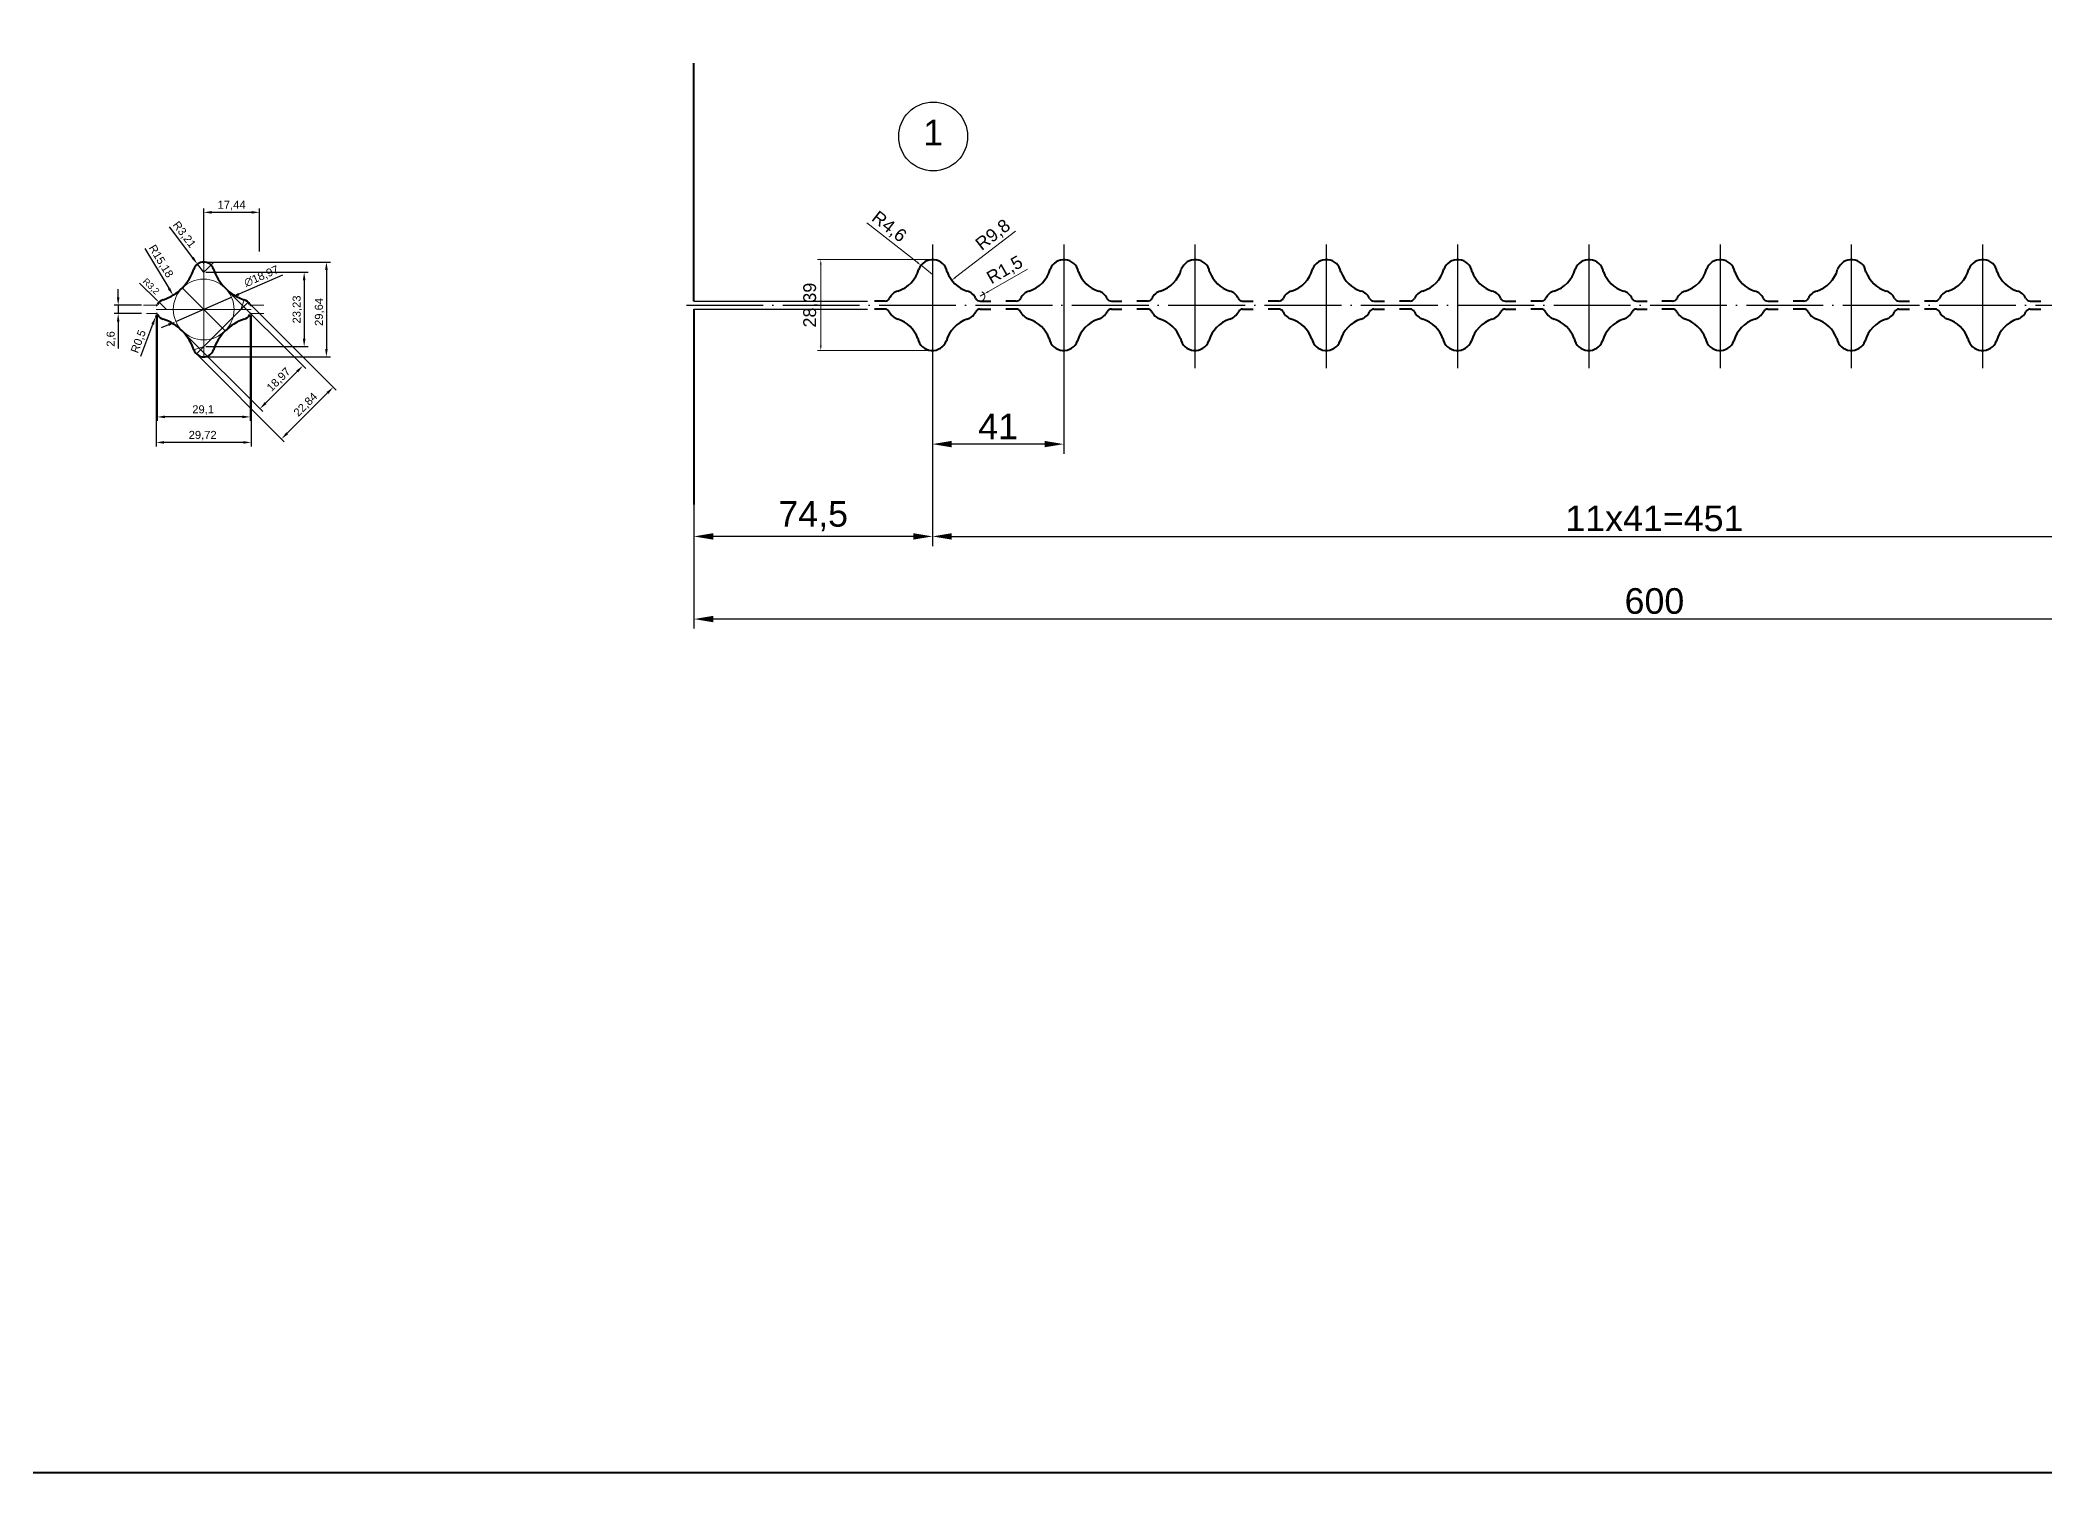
# Model space of a CAD drawing. Header units: millimetres. Extents: x 1526 to 31626, y -4643 to 9189.
# Drawn here: x 10010 to 10636, y -1496 to -1049 of the extents above; entities that cross this region are included whole.
import ezdxf

# ---------------------------------------------------------------- set-up
doc = ezdxf.new("R2010")
doc.units = ezdxf.units.MM
doc.linetypes.add('ACAD_ISO04W100', pattern=[30, 24, -3, 0, -3])
for name, color, linetype, lineweight in [('Main', 1, 'Continuous', 40), ('Quota', 3, 'Continuous', 40), ('осевые', 1, 'ACAD_ISO04W100', 25), ('размерные', 7, 'Continuous', 25), ('тонкая', 7, 'Continuous', 20), ('тонкий', 7, 'Continuous', 20)]:
    doc.layers.add(name, color=color, linetype=linetype, lineweight=lineweight)
doc.layers.add('осевая', color=4, linetype='Continuous')
doc.styles.get("Standard").update_dxf_attribs({"font": 'arial.ttf'})
doc.dimstyles.new('ISO-25', dxfattribs={"dimtxt": 2.5, "dimasz": 2.5, "dimexe": 1.25, "dimexo": 0.625, "dimtad": 1, "dimtxsty": 'Standard', "dimcen": 2.5, "dimadec": 0, "dimazin": 0, "dimtfac": 1, "dimtmove": 0, "dimatfit": 3, "dimfxl": 1, "dimarcsym": 0})
doc.dimstyles.new('ISO-25$0', dxfattribs={"dimscale": 2, "dimtxt": 4, "dimasz": 3, "dimexe": 0.5, "dimexo": 0, "dimgap": 1, "dimtad": 1, "dimtxsty": 'Standard', "dimcen": 3, "dimclrd": 150, "dimclre": 150, "dimadec": 0, "dimazin": 0, "dimtfac": 1, "dimtmove": 0, "dimatfit": 3, "dimfxl": 1, "dimlwd": -1, "dimarcsym": 0})
doc.dimstyles.new('ISO-25$4', dxfattribs={"dimscale": 3, "dimtxt": 4, "dimasz": 1, "dimexe": 0, "dimexo": 1, "dimtad": 1, "dimtih": 1, "dimtoh": 1, "dimtxsty": 'Standard', "dimcen": 2, "dimclrd": 5, "dimclre": 5, "dimclrt": 3, "dimadec": 0, "dimazin": 0, "dimtfac": 1, "dimtmove": 0, "dimatfit": 3, "dimfxl": 1, "dimarcsym": 0})
doc.dimstyles.new('s1v2', dxfattribs={"dimtxt": 2, "dimasz": 1, "dimexe": 1, "dimexo": 0, "dimgap": 0.5, "dimtad": 1, "dimtxsty": 'Standard', "dimcen": 1, "dimadec": 0, "dimazin": 0, "dimtfac": 1, "dimtix": 1, "dimtmove": 0, "dimatfit": 3, "dimfxl": 1, "dimarcsym": 0})
doc.dimstyles.new('s1v4', dxfattribs={"dimtxt": 4, "dimasz": 1.5, "dimexe": 1, "dimexo": 0, "dimgap": 0.7, "dimtad": 1, "dimtxsty": 'Standard', "dimcen": 1, "dimadec": 0, "dimazin": 0, "dimtfac": 1, "dimtix": 1, "dimtmove": 0, "dimatfit": 3, "dimfxl": 1, "dimlwd": -1, "dimlwe": 20, "dimarcsym": 0})
doc.dimstyles.new('s2v4', dxfattribs={"dimtxt": 8, "dimasz": 6, "dimexe": 3, "dimexo": 0, "dimgap": 1.5, "dimtad": 1, "dimtxsty": 'Standard', "dimcen": 2.5, "dimadec": 0, "dimazin": 0, "dimtfac": 1, "dimtmove": 0, "dimatfit": 3, "dimfxl": 1, "dimarcsym": 0})
doc.dimstyles.new('s2v4$0', dxfattribs={"dimtxt": 8, "dimasz": 6, "dimexe": 3, "dimexo": 0, "dimgap": 1.5, "dimtad": 1, "dimtxsty": 'Standard', "dimcen": 2.5, "dimadec": 0, "dimazin": 0, "dimtfac": 1, "dimtmove": 0, "dimatfit": 3, "dimfxl": 1, "dimarcsym": 0})

# ---------------------------------------------------------------- blocks, each defined once
blk = doc.blocks.new('*D1526')
at = {"layer": 'Defpoints', "color": 0, "transparency": 16777216}
for p in [(10288.87, -1151.37), (10214.38, -1193.94), (10214.38, -1203.88)]:
    blk.add_point(p, dxfattribs=at)
at = {"layer": 'тонкий', "color": 0, "lineweight": -2, "transparency": 16777216}
for p, q in [((10288.87, -1151.37), (10288.87, -1206.88)), ((10214.38, -1193.94), (10214.38, -1206.88)), ((10282.87, -1203.88), (10220.38, -1203.88))]:
    blk.add_line(p, q, dxfattribs=at)
at = {"layer": 'тонкий', "color": 0, "transparency": 16777216}
for points in [[(10220.38, -1202.88), (10220.38, -1204.88), (10214.38, -1203.88)], [(10282.87, -1202.88), (10282.87, -1204.88), (10288.87, -1203.88)]]:
    blk.add_solid(points, dxfattribs=at)
at = {"layer": 'тонкий', "color": 0, "transparency": 16777216, "insert": (10251.62, -1197.58), "char_height": 8, "attachment_point": 5}
blk.add_mtext('74,5', dxfattribs=at)
blk = doc.blocks.new('*D1527')
at = {"layer": 'Defpoints', "color": 0, "transparency": 16777216}
for p in [(10739.87, -1151.4), (10288.87, -1203.21), (10739.87, -1203.88)]:
    blk.add_point(p, dxfattribs=at)
at = {"layer": 'тонкий', "color": 0, "lineweight": -2, "transparency": 16777216}
for p, q in [((10739.87, -1151.4), (10739.87, -1206.88)), ((10288.87, -1203.21), (10288.87, -1206.88)), ((10294.87, -1203.88), (10733.87, -1203.88))]:
    blk.add_line(p, q, dxfattribs=at)
at = {"layer": 'тонкий', "color": 0, "transparency": 16777216}
for points in [[(10294.87, -1202.88), (10294.87, -1204.88), (10288.87, -1203.88)], [(10733.87, -1202.88), (10733.87, -1204.88), (10739.87, -1203.88)]]:
    blk.add_solid(points, dxfattribs=at)
at = {"layer": 'тонкий', "color": 0, "transparency": 16777216, "insert": (10514.37, -1198.29), "char_height": 8, "attachment_point": 5}
blk.add_mtext('11x41=451', dxfattribs=at)
blk = doc.blocks.new('*D1528')
at = {"layer": 'Defpoints', "color": 0, "transparency": 16777216}
for p in [(10814.38, -1195.59), (10214.38, -1206.88), (10214.38, -1229.69)]:
    blk.add_point(p, dxfattribs=at)
at = {"layer": 'тонкий', "color": 0, "lineweight": -2, "transparency": 16777216}
for p, q in [((10814.38, -1195.59), (10814.38, -1232.69)), ((10214.38, -1206.88), (10214.38, -1232.69)), ((10808.38, -1229.69), (10220.38, -1229.69))]:
    blk.add_line(p, q, dxfattribs=at)
at = {"layer": 'тонкий', "color": 0, "transparency": 16777216}
for points in [[(10220.38, -1228.69), (10220.38, -1230.69), (10214.38, -1229.69)], [(10808.38, -1228.69), (10808.38, -1230.69), (10814.38, -1229.69)]]:
    blk.add_solid(points, dxfattribs=at)
at = {"layer": 'тонкий', "color": 0, "transparency": 16777216, "insert": (10514.38, -1224.1), "char_height": 8, "attachment_point": 5}
blk.add_mtext('600', dxfattribs=at)
blk = doc.blocks.new('*D1530')
at = {"layer": 'Defpoints', "color": 0, "transparency": 16777216}
for p in [(10302.66, -1117.87), (10294.91, -1123.87)]:
    blk.add_point(p, dxfattribs=at)
at = {"layer": 'тонкая', "color": 0, "transparency": 16777216}
blk.add_line((10314.77, -1108.5), (10296.1, -1122.95), dxfattribs=at)
blk.add_solid([(10295.94, -1122.76), (10296.25, -1123.15), (10294.91, -1123.87)], dxfattribs=at)
at = {"layer": 'тонкая', "color": 0, "transparency": 16777216, "insert": (10307.92, -1109.88), "char_height": 4, "attachment_point": 5, "rotation": 37.74025}
blk.add_mtext('R9,8', dxfattribs=at)
blk = doc.blocks.new('*D1531')
at = {"layer": 'Defpoints', "color": 0, "transparency": 16777216}
for p in [(10303.76, -1128.88), (10305.06, -1128.14)]:
    blk.add_point(p, dxfattribs=at)
at = {"layer": 'тонкая', "color": 0, "transparency": 16777216}
for p, q in [((10318.56, -1120.44), (10306.37, -1127.39)), ((10303.76, -1128.88), (10305.06, -1128.14))]:
    blk.add_line(p, q, dxfattribs=at)
at = {"layer": 'тонкая', "color": 0, "lineweight": 20, "transparency": 16777216}
blk.add_arc((10303.76, -1128.88), 1.5, 270, 67.88805, dxfattribs=at)
at = {"layer": 'тонкая', "color": 0, "transparency": 16777216}
blk.add_solid([(10306.24, -1127.18), (10306.49, -1127.61), (10305.06, -1128.14)], dxfattribs=at)
at = {"layer": 'тонкая', "color": 0, "transparency": 16777216, "insert": (10311.58, -1120.85), "char_height": 4, "attachment_point": 5, "rotation": 29.69086}
blk.add_mtext('R1,5', dxfattribs=at)
blk = doc.blocks.new('*D1529')
at = {"layer": 'Defpoints', "color": 0, "transparency": 16777216}
for p in [(10288.91, -1117.43), (10253.99, -1145.82), (10288.88, -1145.82)]:
    blk.add_point(p, dxfattribs=at)
at = {"layer": 'тонкая', "color": 0, "lineweight": 20, "transparency": 16777216}
for p, q in [((10288.91, -1117.43), (10252.99, -1117.43)), ((10288.88, -1145.82), (10252.99, -1145.82))]:
    blk.add_line(p, q, dxfattribs=at)
at = {"layer": 'тонкая', "color": 0, "transparency": 16777216}
blk.add_line((10253.99, -1118.93), (10253.99, -1144.32), dxfattribs=at)
for points in [[(10253.74, -1118.93), (10254.24, -1118.93), (10253.99, -1117.43)], [(10253.74, -1144.32), (10254.24, -1144.32), (10253.99, -1145.82)]]:
    blk.add_solid(points, dxfattribs=at)
at = {"layer": 'тонкая', "color": 0, "transparency": 16777216, "insert": (10250.88, -1131.63), "char_height": 4, "attachment_point": 5, "rotation": 90}
blk.add_mtext('28,39', dxfattribs=at)
blk = doc.blocks.new('*D1532')
at = {"layer": 'Defpoints', "color": 0, "transparency": 16777216}
for p in [(10285.31, -1119.19), (10288.92, -1122.03)]:
    blk.add_point(p, dxfattribs=at)
at = {"layer": 'тонкая', "color": 0, "transparency": 16777216}
for p, q in [((10268.36, -1105.9), (10284.13, -1118.27)), ((10288.92, -1122.03), (10285.31, -1119.19))]:
    blk.add_line(p, q, dxfattribs=at)
blk.add_solid([(10284.28, -1118.07), (10283.97, -1118.47), (10285.31, -1119.19)], dxfattribs=at)
at = {"layer": 'тонкая', "color": 0, "transparency": 16777216, "insert": (10275.2, -1107.32), "char_height": 4, "attachment_point": 5, "rotation": 321.88636}
blk.add_mtext('R4,6', dxfattribs=at)
blk = doc.blocks.new('*D1533')
at = {"layer": 'Defpoints', "color": 0, "transparency": 16777216}
for p in [(10329.87, -1151.37), (10288.87, -1166.13), (10288.87, -1175.05)]:
    blk.add_point(p, dxfattribs=at)
at = {"layer": 'тонкий', "color": 0, "lineweight": -2, "transparency": 16777216}
for p, q in [((10329.87, -1151.37), (10329.87, -1178.05)), ((10288.87, -1166.13), (10288.87, -1178.05)), ((10323.87, -1175.05), (10294.87, -1175.05))]:
    blk.add_line(p, q, dxfattribs=at)
at = {"layer": 'тонкий', "color": 0, "transparency": 16777216}
for points in [[(10294.87, -1174.05), (10294.87, -1176.05), (10288.87, -1175.05)], [(10323.87, -1174.05), (10323.87, -1176.05), (10329.87, -1175.05)]]:
    blk.add_solid(points, dxfattribs=at)
at = {"layer": 'тонкий', "color": 0, "transparency": 16777216, "insert": (10309.37, -1169.53), "char_height": 8, "attachment_point": 5}
blk.add_mtext('41', dxfattribs=at)
blk = doc.blocks.new('*D1824')
at = {"color": 0, "lineweight": -2, "transparency": 16777216}
blk.add_line((10042.8, -1113.93), (10050.37, -1126.39), dxfattribs=at)
at = {"color": 0, "transparency": 16777216}
blk.add_solid([(10050.73, -1126.18), (10050.02, -1126.61), (10051.67, -1128.53)], dxfattribs=at)
at = {"layer": 'Defpoints', "color": 0, "transparency": 16777216}
for p in [(10043.79, -1115.56), (10051.67, -1128.53)]:
    blk.add_point(p, dxfattribs=at)
at = {"color": 0, "lineweight": 15, "transparency": 16777216, "insert": (10047.76, -1117.99), "char_height": 2.5, "attachment_point": 5, "rotation": 301.27875}
blk.add_mtext('R15,18', dxfattribs=at)
blk = doc.blocks.new('*D1825')
at = {"color": 0, "lineweight": -2, "transparency": 16777216}
for p, q in [((10050.44, -1107.14), (10057.78, -1116.83)), ((10061.23, -1121.38), (10059.29, -1118.82))]:
    blk.add_line(p, q, dxfattribs=at)
at = {"color": 0, "transparency": 16777216}
blk.add_solid([(10058.12, -1116.58), (10057.45, -1117.08), (10059.29, -1118.82)], dxfattribs=at)
at = {"layer": 'Defpoints', "color": 0, "transparency": 16777216}
for p in [(10059.29, -1118.82), (10061.23, -1121.38)]:
    blk.add_point(p, dxfattribs=at)
at = {"color": 0, "lineweight": 15, "transparency": 16777216, "insert": (10055.05, -1109.7), "char_height": 2.5, "attachment_point": 5, "rotation": 307.15777}
blk.add_mtext('R3,21', dxfattribs=at)
blk = doc.blocks.new('*D1826')
at = {"color": 0, "lineweight": -2, "transparency": 16777216}
for p, q in [((10061.86, -1118.17), (10100.82, -1118.17)), ((10099.57, -1120.67), (10099.57, -1145.31)), ((10061.86, -1147.81), (10100.82, -1147.81))]:
    blk.add_line(p, q, dxfattribs=at)
at = {"color": 0, "transparency": 16777216}
for points in [[(10099.15, -1120.67), (10099.99, -1120.67), (10099.57, -1118.17)], [(10099.15, -1145.31), (10099.99, -1145.31), (10099.57, -1147.81)]]:
    blk.add_solid(points, dxfattribs=at)
at = {"layer": 'Defpoints', "color": 0, "transparency": 16777216}
for p in [(10061.23, -1118.17), (10061.23, -1147.81), (10099.57, -1147.81)]:
    blk.add_point(p, dxfattribs=at)
at = {"color": 0, "lineweight": 15, "transparency": 16777216, "insert": (10097.44, -1133.77), "char_height": 2.5, "attachment_point": 5, "rotation": 90}
blk.add_mtext('29,64', dxfattribs=at)
blk = doc.blocks.new('*D1827')
at = {"color": 0, "lineweight": -2, "transparency": 16777216}
for p, q in [((10068.38, -1126.73), (10093.11, -1151.46)), ((10054.97, -1140.14), (10079.7, -1164.87)), ((10080.58, -1162.22), (10090.46, -1152.34))]:
    blk.add_line(p, q, dxfattribs=at)
at = {"color": 0, "transparency": 16777216}
for points in [[(10090.16, -1152.05), (10090.75, -1152.64), (10092.23, -1150.57)], [(10080.29, -1161.92), (10080.88, -1162.51), (10078.81, -1163.99)]]:
    blk.add_solid(points, dxfattribs=at)
at = {"layer": 'Defpoints', "color": 0, "transparency": 16777216}
for p in [(10067.94, -1126.28), (10054.53, -1139.7), (10092.23, -1150.57)]:
    blk.add_point(p, dxfattribs=at)
at = {"color": 0, "lineweight": 15, "transparency": 16777216, "insert": (10084.77, -1155.02), "char_height": 2.5, "attachment_point": 5, "rotation": 45}
blk.add_mtext('18,97', dxfattribs=at)
blk = doc.blocks.new('*D1828')
at = {"color": 0, "lineweight": -2, "transparency": 16777216}
for p, q in [((10034.53, -1129.19), (10034.53, -1126.69)), ((10041.81, -1131.69), (10033.28, -1131.69)), ((10034.53, -1131.69), (10034.53, -1134.29)), ((10041.81, -1134.29), (10033.28, -1134.29)), ((10034.53, -1136.79), (10034.53, -1145.14))]:
    blk.add_line(p, q, dxfattribs=at)
at = {"color": 0, "transparency": 16777216}
for points in [[(10034.11, -1129.19), (10034.94, -1129.19), (10034.53, -1131.69)], [(10034.11, -1136.79), (10034.94, -1136.79), (10034.53, -1134.29)]]:
    blk.add_solid(points, dxfattribs=at)
at = {"layer": 'Defpoints', "color": 0, "transparency": 16777216}
for p in [(10042.43, -1131.69), (10034.53, -1134.29), (10042.43, -1134.29)]:
    blk.add_point(p, dxfattribs=at)
at = {"color": 0, "lineweight": 15, "transparency": 16777216, "insert": (10032.4, -1142.21), "char_height": 2.5, "attachment_point": 5, "rotation": 90}
blk.add_mtext('2,6', dxfattribs=at)
blk = doc.blocks.new('*D1829')
at = {"color": 0, "lineweight": -2, "transparency": 16777216}
for p, q in [((10075.56, -1131.16), (10102.57, -1158.18)), ((10059.4, -1147.31), (10086.41, -1174.33)), ((10087.3, -1171.68), (10099.92, -1159.06))]:
    blk.add_line(p, q, dxfattribs=at)
at = {"color": 0, "transparency": 16777216}
for points in [[(10099.62, -1158.77), (10100.21, -1159.36), (10101.68, -1157.29)], [(10087, -1171.38), (10087.59, -1171.97), (10085.53, -1173.44)]]:
    blk.add_solid(points, dxfattribs=at)
at = {"layer": 'Defpoints', "color": 0, "transparency": 16777216}
for p in [(10075.11, -1130.72), (10058.96, -1146.87), (10101.68, -1157.29)]:
    blk.add_point(p, dxfattribs=at)
at = {"color": 0, "lineweight": 15, "transparency": 16777216, "insert": (10093.16, -1162.81), "char_height": 2.5, "attachment_point": 5, "rotation": 44.9973}
blk.add_mtext('22,84', dxfattribs=at)
blk = doc.blocks.new('*D1830')
at = {"layer": 'Defpoints', "color": 0, "transparency": 16777216}
for p in [(10047.31, -1130.76), (10049.61, -1132.99)]:
    blk.add_point(p, dxfattribs=at)
at = {"layer": 'тонкая', "color": 0, "lineweight": -2, "transparency": 16777216}
for p, q in [((10041.18, -1124.83), (10046.6, -1130.07)), ((10049.61, -1132.99), (10047.31, -1130.76))]:
    blk.add_line(p, q, dxfattribs=at)
at = {"layer": 'тонкая', "color": 0, "transparency": 16777216}
blk.add_solid([(10046.71, -1129.95), (10046.48, -1130.19), (10047.31, -1130.76)], dxfattribs=at)
at = {"layer": 'тонкая', "color": 0, "transparency": 16777216, "insert": (10044.71, -1125.88), "char_height": 2, "attachment_point": 5, "rotation": 315.90325}
blk.add_mtext('R3,2', dxfattribs=at)
blk = doc.blocks.new('*D1831')
at = {"color": 0, "lineweight": -2, "transparency": 16777216}
for p, q in [((10046.38, -1134.92), (10046.38, -1175.77)), ((10076.09, -1134.91), (10076.09, -1175.77)), ((10073.59, -1174.52), (10048.88, -1174.52))]:
    blk.add_line(p, q, dxfattribs=at)
at = {"color": 0, "transparency": 16777216}
for points in [[(10048.88, -1174.11), (10048.88, -1174.94), (10046.38, -1174.52)], [(10073.59, -1174.11), (10073.59, -1174.94), (10076.09, -1174.52)]]:
    blk.add_solid(points, dxfattribs=at)
at = {"layer": 'Defpoints', "color": 0, "transparency": 16777216}
for p in [(10046.38, -1134.29), (10076.09, -1134.28), (10046.38, -1174.52)]:
    blk.add_point(p, dxfattribs=at)
at = {"color": 0, "lineweight": 15, "transparency": 16777216, "insert": (10060.92, -1172.4), "char_height": 2.5, "attachment_point": 5}
blk.add_mtext('29,72', dxfattribs=at)
blk = doc.blocks.new('*D1832')
at = {"color": 0, "lineweight": -2, "transparency": 16777216}
for p, q in [((10085.89, -1122.25), (10072.22, -1128.21)), ((10052.53, -1136.78), (10069.93, -1129.2)), ((10050.24, -1137.77), (10047.95, -1138.77))]:
    blk.add_line(p, q, dxfattribs=at)
at = {"color": 0, "transparency": 16777216}
for points in [[(10072.05, -1127.82), (10072.39, -1128.59), (10069.93, -1129.2)], [(10050.08, -1137.39), (10050.41, -1138.16), (10052.53, -1136.78)]]:
    blk.add_solid(points, dxfattribs=at)
at = {"layer": 'Defpoints', "color": 0, "transparency": 16777216}
for p in [(10069.93, -1129.2), (10052.53, -1136.78)]:
    blk.add_point(p, dxfattribs=at)
at = {"color": 0, "lineweight": 15, "transparency": 16777216, "insert": (10079.33, -1122.74), "char_height": 2.5, "attachment_point": 5, "rotation": 23.52993}
blk.add_mtext('∅18,97', dxfattribs=at)
blk = doc.blocks.new('*D1848')
at = {"color": 0, "lineweight": -2, "transparency": 16777216}
for p, q in [((10046.69, -1134.92), (10046.69, -1167.8)), ((10075.78, -1134.91), (10075.78, -1167.8)), ((10073.28, -1166.55), (10049.19, -1166.55))]:
    blk.add_line(p, q, dxfattribs=at)
at = {"color": 0, "transparency": 16777216}
for points in [[(10049.19, -1166.13), (10049.19, -1166.96), (10046.69, -1166.55)], [(10073.28, -1166.13), (10073.28, -1166.96), (10075.78, -1166.55)]]:
    blk.add_solid(points, dxfattribs=at)
at = {"layer": 'Defpoints', "color": 0, "transparency": 16777216}
for p in [(10046.69, -1134.29), (10075.78, -1134.28), (10046.69, -1166.55)]:
    blk.add_point(p, dxfattribs=at)
at = {"color": 0, "lineweight": 15, "transparency": 16777216, "insert": (10061.07, -1164.42), "char_height": 2.5, "attachment_point": 5}
blk.add_mtext('29,1', dxfattribs=at)
blk = doc.blocks.new('*D1849')
at = {"color": 0, "lineweight": -2, "transparency": 16777216}
for p, q in [((10041.56, -1147.63), (10045.32, -1137.6)), ((10046.38, -1134.79), (10046.2, -1135.26))]:
    blk.add_line(p, q, dxfattribs=at)
blk.add_arc((10046.38, -1134.79), 0.5, 249.42316, 29.03084, dxfattribs=at)
at = {"color": 0, "transparency": 16777216}
blk.add_solid([(10044.93, -1137.45), (10045.71, -1137.75), (10046.2, -1135.26)], dxfattribs=at)
at = {"layer": 'Defpoints', "color": 0, "transparency": 16777216}
for p in [(10046.2, -1135.26), (10046.38, -1134.79)]:
    blk.add_point(p, dxfattribs=at)
at = {"color": 0, "lineweight": 15, "transparency": 16777216, "insert": (10041.01, -1143.04), "char_height": 2.5, "attachment_point": 5, "rotation": 69.42316}
blk.add_mtext('R0,5', dxfattribs=at)
blk = doc.blocks.new('*D1850')
at = {"color": 0, "lineweight": -2, "transparency": 16777216}
for p, q in [((10061.86, -1121.37), (10093.87, -1121.37)), ((10092.62, -1123.87), (10092.62, -1142.1)), ((10061.86, -1144.6), (10093.87, -1144.6))]:
    blk.add_line(p, q, dxfattribs=at)
at = {"color": 0, "transparency": 16777216}
for points in [[(10092.2, -1123.87), (10093.04, -1123.87), (10092.62, -1121.37)], [(10092.2, -1142.1), (10093.04, -1142.1), (10092.62, -1144.6)]]:
    blk.add_solid(points, dxfattribs=at)
at = {"layer": 'Defpoints', "color": 0, "transparency": 16777216}
for p in [(10061.23, -1121.37), (10061.23, -1144.6), (10092.62, -1144.6)]:
    blk.add_point(p, dxfattribs=at)
at = {"color": 0, "lineweight": 15, "transparency": 16777216, "insert": (10090.49, -1132.99), "char_height": 2.5, "attachment_point": 5, "rotation": 90}
blk.add_mtext('23,23', dxfattribs=at)
blk = doc.blocks.new('*D1851')
at = {"color": 0, "lineweight": -2, "transparency": 16777216}
for p, q in [((10061.23, -1118.76), (10061.23, -1101.41)), ((10078.67, -1114.93), (10078.67, -1101.41)), ((10076.17, -1102.66), (10063.73, -1102.66))]:
    blk.add_line(p, q, dxfattribs=at)
at = {"color": 0, "transparency": 16777216}
for points in [[(10063.73, -1102.24), (10063.73, -1103.08), (10061.23, -1102.66)], [(10076.17, -1102.24), (10076.17, -1103.08), (10078.67, -1102.66)]]:
    blk.add_solid(points, dxfattribs=at)
at = {"layer": 'Defpoints', "color": 0, "transparency": 16777216}
for p in [(10061.23, -1102.66), (10061.23, -1119.38), (10078.67, -1115.55)]:
    blk.add_point(p, dxfattribs=at)
at = {"color": 0, "lineweight": 15, "transparency": 16777216, "insert": (10069.95, -1100.53), "char_height": 2.5, "attachment_point": 5}
blk.add_mtext('17,44', dxfattribs=at)

msp = doc.modelspace()

# ---------------------------------------------------------------- linework, layer by layer
at = {"lineweight": 40}
for p, q in [((10214.37573, -1130.37902), (10214.37573, -1056.03589)), ((10214.37573, -1132.87902), (10214.37573, -1193.94215))]:
    msp.add_line(p, q, dxfattribs=at)
at = {"lineweight": 15}
for p, q in [((10061.23058, -1147.81429), (10061.23058, -1118.17429)), ((10061.23479, -1118.17008), (10061.23479, -1147.81008)), ((10054.52367, -1126.28317), (10067.93748, -1139.69699)), ((10042.43071, -1131.69429), (10046.37737, -1131.69429)), ((10046.41058, -1132.99429), (10076.05058, -1132.99429)), ((10058.9623, -1146.87294), (10075.11479, -1130.72197)), ((10072.84505, -1132.99149), (10073.86876, -1129.94937)), ((10076.0904, -1131.69429), (10080.03888, -1131.69429)), ((10046.37594, -1134.29171), (10043.4002, -1134.29171)), ((10076.0935, -1134.28281), (10080.03888, -1134.28162)), ((10061.23479, -1144.60066), (10058.18987, -1145.62826))]:
    msp.add_line(p, q, dxfattribs=at)
msp.add_circle((10289.09984, -1078.95157), 10.75362)
at = {"lineweight": 40}
for centre, radius, start, end in [((10043.79087, -1115.5588), 15.17847, 288.45824471, 341.55838439), ((10061.23199, -1121.37785), 3.20777, 18.57404945, 161.50612216), ((10078.67028, -1115.55037), 15.17847, 198.45824471, 251.55838439), ((10046.37737, -1131.19429), 0.5, 270, 330.92341104), ((10049.61445, -1132.99429), 3.20387, 108.52386792, 150.92341104), ((10072.84505, -1132.99149), 3.20974, 28.97666521, 71.40144797), ((10076.0904, -1131.19429), 0.5, 208.97666521, 270), ((10046.37594, -1134.79171), 0.5, 29.03083905, 90), ((10049.61445, -1132.99429), 3.20387, 209.03083905, 251.47613208), ((10043.79087, -1150.42979), 15.17847, 18.44161561, 71.54175529), ((10078.67872, -1150.42979), 15.17847, 108.45824471, 161.55838439), ((10072.84505, -1132.99149), 3.20974, 288.67872363, 331.12700333), ((10076.09365, -1134.78281), 0.5, 90.01732907, 151.12700333), ((10061.23479, -1144.60066), 3.21364, 198.6484925, 341.3515075)]:
    msp.add_arc(centre, radius, start, end, dxfattribs=at)
at = {"lineweight": 15}
for centre, radius, start, end in [((10049.61445, -1132.99429), 3.20387, 203.88814909, 211.86360954), ((10072.84505, -1132.99149), 3.20974, 331.77713786, 336.27529221)]:
    msp.add_arc(centre, radius, start, end, dxfattribs=at)
at = {"layer": 'Main'}
for p, q in [((10274.05094, -1130.37902), (10270.74578, -1130.37902)), ((10274.05094, -1132.87902), (10270.74578, -1132.87902)), ((10303.76051, -1130.37902), (10307.06568, -1130.37902)), ((10303.76051, -1132.87902), (10307.06568, -1132.87902)), ((10315.05094, -1130.37902), (10311.74578, -1130.37902)), ((10315.05094, -1132.87902), (10311.74578, -1132.87902)), ((10344.76051, -1130.37902), (10348.06568, -1130.37902)), ((10344.76051, -1132.87902), (10348.06568, -1132.87902)), ((10356.05094, -1130.37902), (10352.74578, -1130.37902)), ((10356.05094, -1132.87902), (10352.74578, -1132.87902)), ((10385.76051, -1130.37902), (10389.06568, -1130.37902)), ((10385.76051, -1132.87902), (10389.06568, -1132.87902)), ((10397.05094, -1130.37902), (10393.74578, -1130.37902)), ((10397.05094, -1132.87902), (10393.74578, -1132.87902)), ((10426.76051, -1130.37902), (10430.06568, -1130.37902)), ((10426.76051, -1132.87902), (10430.06568, -1132.87902)), ((10438.05094, -1130.37902), (10434.74578, -1130.37902)), ((10438.05094, -1132.87902), (10434.74578, -1132.87902)), ((10467.76051, -1130.37902), (10471.06568, -1130.37902)), ((10467.76051, -1132.87902), (10471.06568, -1132.87902)), ((10479.05094, -1130.37902), (10475.74578, -1130.37902)), ((10479.05094, -1132.87902), (10475.74578, -1132.87902)), ((10508.76051, -1130.37902), (10512.06568, -1130.37902)), ((10508.76051, -1132.87902), (10512.06568, -1132.87902)), ((10520.05094, -1130.37902), (10516.74578, -1130.37902)), ((10520.05094, -1132.87902), (10516.74578, -1132.87902)), ((10549.76051, -1130.37902), (10553.06568, -1130.37902)), ((10549.76051, -1132.87902), (10553.06568, -1132.87902)), ((10561.05094, -1130.37902), (10557.74578, -1130.37902)), ((10561.05094, -1132.87902), (10557.74578, -1132.87902)), ((10590.76051, -1130.37902), (10594.06568, -1130.37902)), ((10590.76051, -1132.87902), (10594.06568, -1132.87902)), ((10602.05094, -1130.37902), (10598.74578, -1130.37902)), ((10602.05094, -1132.87902), (10598.74578, -1132.87902)), ((10631.76051, -1130.37902), (10635.06568, -1130.37902)), ((10631.76051, -1132.87902), (10635.06568, -1132.87902))]:
    msp.add_line(p, q, dxfattribs=at)
for centre, radius, start, end in [((10275.15049, -1117.87378), 9.8, 287.32809989, 344.76274995), ((10288.92463, -1122.03344), 4.6, 10.03682726, 159.8572414), ((10316.15049, -1117.87378), 9.8, 287.32809989, 344.76274995), ((10329.92463, -1122.03344), 4.6, 10.03682726, 159.8572414), ((10357.15049, -1117.87378), 9.8, 287.32809989, 344.76274995), ((10370.92463, -1122.03344), 4.6, 10.03682726, 159.8572414), ((10398.15049, -1117.87378), 9.8, 287.32809989, 344.76274995), ((10411.92463, -1122.03344), 4.6, 10.03682726, 159.8572414), ((10439.15049, -1117.87378), 9.8, 287.32809989, 344.76274995), ((10452.92463, -1122.03344), 4.6, 10.03682726, 159.8572414), ((10480.15049, -1117.87378), 9.8, 287.32809989, 344.76274995), ((10493.92463, -1122.03344), 4.6, 10.03682726, 159.8572414), ((10521.15049, -1117.87378), 9.8, 287.32809989, 344.76274995), ((10534.92463, -1122.03344), 4.6, 10.03682726, 159.8572414), ((10562.15049, -1117.87378), 9.8, 287.32809989, 344.76274995), ((10575.92463, -1122.03344), 4.6, 10.03682726, 159.8572414), ((10603.15049, -1117.87378), 9.8, 287.32809989, 344.76274995), ((10616.92463, -1122.03344), 4.6, 10.03682726, 159.8572414), ((10302.66097, -1117.87378), 9.8, 200.03838763, 252.67190011), ((10343.66097, -1117.87378), 9.8, 200.03838763, 252.67190011), ((10384.66097, -1117.87378), 9.8, 200.03838763, 252.67190011), ((10425.66097, -1117.87378), 9.8, 200.03838763, 252.67190011), ((10466.66097, -1117.87378), 9.8, 200.03838763, 252.67190011), ((10507.66097, -1117.87378), 9.8, 200.03838763, 252.67190011), ((10548.66097, -1117.87378), 9.8, 200.03838763, 252.67190011), ((10589.66097, -1117.87378), 9.8, 200.03838763, 252.67190011), ((10630.66097, -1117.87378), 9.8, 200.03838763, 252.67190011), ((10274.05094, -1128.87902), 1.5, 270, 333.54085061), ((10274.05094, -1134.37902), 1.5, 26.45914939, 90), ((10279.51198, -1131.59693), 4.6, 108.27728198, 153.54085061), ((10298.29948, -1131.59693), 4.6, 26.45914939, 71.72271802), ((10303.76051, -1128.87902), 1.5, 206.45914939, 270), ((10303.76051, -1134.37902), 1.5, 90, 153.54085061), ((10315.05094, -1128.87902), 1.5, 270, 333.54085061), ((10315.05094, -1134.37902), 1.5, 26.45914939, 90), ((10320.51198, -1131.59693), 4.6, 108.27728198, 153.54085061), ((10339.29948, -1131.59693), 4.6, 26.45914939, 71.72271802), ((10344.76051, -1128.87902), 1.5, 206.45914939, 270), ((10344.76051, -1134.37902), 1.5, 90, 153.54085061), ((10356.05094, -1128.87902), 1.5, 270, 333.54085061), ((10356.05094, -1134.37902), 1.5, 26.45914939, 90), ((10361.51198, -1131.59693), 4.6, 108.27728198, 153.54085061), ((10380.29948, -1131.59693), 4.6, 26.45914939, 71.72271802), ((10385.76051, -1128.87902), 1.5, 206.45914939, 270), ((10385.76051, -1134.37902), 1.5, 90, 153.54085061), ((10397.05094, -1128.87902), 1.5, 270, 333.54085061), ((10397.05094, -1134.37902), 1.5, 26.45914939, 90), ((10402.51198, -1131.59693), 4.6, 108.27728198, 153.54085061), ((10421.29948, -1131.59693), 4.6, 26.45914939, 71.72271802), ((10426.76051, -1128.87902), 1.5, 206.45914939, 270), ((10426.76051, -1134.37902), 1.5, 90, 153.54085061), ((10438.05094, -1128.87902), 1.5, 270, 333.54085061), ((10438.05094, -1134.37902), 1.5, 26.45914939, 90), ((10443.51198, -1131.59693), 4.6, 108.27728198, 153.54085061), ((10462.29948, -1131.59693), 4.6, 26.45914939, 71.72271802), ((10467.76051, -1128.87902), 1.5, 206.45914939, 270), ((10467.76051, -1134.37902), 1.5, 90, 153.54085061), ((10479.05094, -1128.87902), 1.5, 270, 333.54085061), ((10479.05094, -1134.37902), 1.5, 26.45914939, 90), ((10484.51198, -1131.59693), 4.6, 108.27728198, 153.54085061), ((10503.29948, -1131.59693), 4.6, 26.45914939, 71.72271802), ((10508.76051, -1128.87902), 1.5, 206.45914939, 270), ((10508.76051, -1134.37902), 1.5, 90, 153.54085061), ((10520.05094, -1128.87902), 1.5, 270, 333.54085061), ((10520.05094, -1134.37902), 1.5, 26.45914939, 90), ((10525.51198, -1131.59693), 4.6, 108.27728198, 153.54085061), ((10544.29948, -1131.59693), 4.6, 26.45914939, 71.72271802), ((10549.76051, -1128.87902), 1.5, 206.45914939, 270), ((10549.76051, -1134.37902), 1.5, 90, 153.54085061), ((10561.05094, -1128.87902), 1.5, 270, 333.54085061), ((10561.05094, -1134.37902), 1.5, 26.45914939, 90), ((10566.51198, -1131.59693), 4.6, 108.27728198, 153.54085061), ((10585.29948, -1131.59693), 4.6, 26.45914939, 71.72271802), ((10590.76051, -1128.87902), 1.5, 206.45914939, 270), ((10590.76051, -1134.37902), 1.5, 90, 153.54085061), ((10602.05094, -1128.87902), 1.5, 270, 333.54085061), ((10602.05094, -1134.37902), 1.5, 26.45914939, 90), ((10607.51198, -1131.59693), 4.6, 108.27728198, 153.54085061), ((10626.29948, -1131.59693), 4.6, 26.45914939, 71.72271802), ((10631.76051, -1128.87902), 1.5, 206.45914939, 270), ((10631.76051, -1134.37902), 1.5, 90, 153.54085061), ((10279.51198, -1131.6611), 4.6, 206.45914939, 251.72271802), ((10275.08632, -1145.38426), 9.8, 19.62255706, 72.61847616), ((10302.66097, -1145.38426), 9.8, 107.38152384, 164.76274995), ((10298.29948, -1131.6611), 4.6, 288.27728198, 333.54085061), ((10320.51198, -1131.6611), 4.6, 206.45914939, 251.72271802), ((10316.08632, -1145.38426), 9.8, 19.62255706, 72.61847616), ((10343.66097, -1145.38426), 9.8, 107.38152384, 164.76274995), ((10339.29948, -1131.6611), 4.6, 288.27728198, 333.54085061), ((10361.51198, -1131.6611), 4.6, 206.45914939, 251.72271802), ((10357.08632, -1145.38426), 9.8, 19.62255706, 72.61847616), ((10384.66097, -1145.38426), 9.8, 107.38152384, 164.76274995), ((10380.29948, -1131.6611), 4.6, 288.27728198, 333.54085061), ((10402.51198, -1131.6611), 4.6, 206.45914939, 251.72271802), ((10398.08632, -1145.38426), 9.8, 19.62255706, 72.61847616), ((10425.66097, -1145.38426), 9.8, 107.38152384, 164.76274995), ((10421.29948, -1131.6611), 4.6, 288.27728198, 333.54085061), ((10443.51198, -1131.6611), 4.6, 206.45914939, 251.72271802), ((10439.08632, -1145.38426), 9.8, 19.62255706, 72.61847616), ((10466.66097, -1145.38426), 9.8, 107.38152384, 164.76274995), ((10462.29948, -1131.6611), 4.6, 288.27728198, 333.54085061), ((10484.51198, -1131.6611), 4.6, 206.45914939, 251.72271802), ((10480.08632, -1145.38426), 9.8, 19.62255706, 72.61847616), ((10507.66097, -1145.38426), 9.8, 107.38152384, 164.76274995), ((10503.29948, -1131.6611), 4.6, 288.27728198, 333.54085061), ((10525.51198, -1131.6611), 4.6, 206.45914939, 251.72271802), ((10521.08632, -1145.38426), 9.8, 19.62255706, 72.61847616), ((10548.66097, -1145.38426), 9.8, 107.38152384, 164.76274995), ((10544.29948, -1131.6611), 4.6, 288.27728198, 333.54085061), ((10566.51198, -1131.6611), 4.6, 206.45914939, 251.72271802), ((10562.08632, -1145.38426), 9.8, 19.62255706, 72.61847616), ((10589.66097, -1145.38426), 9.8, 107.38152384, 164.76274995), ((10585.29948, -1131.6611), 4.6, 288.27728198, 333.54085061), ((10607.51198, -1131.6611), 4.6, 206.45914939, 251.72271802), ((10603.08632, -1145.38426), 9.8, 19.62255706, 72.61847616), ((10630.66097, -1145.38426), 9.8, 107.38152384, 164.76274995), ((10626.29948, -1131.6611), 4.6, 288.27728198, 333.54085061), ((10288.86306, -1141.18715), 4.63529, 191.27206883, 339.52380094), ((10329.86306, -1141.18715), 4.63529, 191.27206883, 339.52380094), ((10370.86306, -1141.18715), 4.63529, 191.27206883, 339.52380094), ((10411.86306, -1141.18715), 4.63529, 191.27206883, 339.52380094), ((10452.86306, -1141.18715), 4.63529, 191.27206883, 339.52380094), ((10493.86306, -1141.18715), 4.63529, 191.27206883, 339.52380094), ((10534.86306, -1141.18715), 4.63529, 191.27206883, 339.52380094), ((10575.86306, -1141.18715), 4.63529, 191.27206883, 339.52380094), ((10616.86306, -1141.18715), 4.63529, 191.27206883, 339.52380094)]:
    msp.add_arc(centre, radius, start, end, dxfattribs=at)
at = {"layer": 'Quota'}
msp.add_lwpolyline([(9855.8718, -886.00171), (10862.38119, -886.00171), (10862.38119, -1496.38731), (9855.8718, -1496.38731)], close=True, dxfattribs=at)
at = {"layer": 'осевая'}
for p, q in [((10288.87364, -1112.65508), (10288.87364, -1151.3675)), ((10329.87364, -1112.65508), (10329.87364, -1151.3675)), ((10370.87364, -1112.65508), (10370.87364, -1151.3675)), ((10411.87364, -1112.65508), (10411.87364, -1151.3675)), ((10452.87364, -1112.65508), (10452.87364, -1151.3675)), ((10493.87364, -1112.65508), (10493.87364, -1151.3675)), ((10534.87364, -1112.65508), (10534.87364, -1151.3675)), ((10575.87364, -1112.65508), (10575.87364, -1151.3675)), ((10616.87364, -1112.65508), (10616.87364, -1151.3675))]:
    msp.add_line(p, q, dxfattribs=at)
at = {"layer": 'осевая', "lineweight": 15}
for p, q in [((10061.23058, -1118.17429), (10061.23058, -1147.81429)), ((10076.05479, -1132.99008), (10046.41479, -1132.99008))]:
    msp.add_line(p, q, dxfattribs=at)
at = {"layer": 'осевые'}
msp.add_line((10212.01358, -1131.62902), (10818.60325, -1131.62902), dxfattribs=at)
at = {"layer": 'размерные'}
for p, q in [((10214.37573, -1130.37902), (10268.55094, -1130.37902)), ((10214.37573, -1132.87902), (10268.55094, -1132.87902))]:
    msp.add_line(p, q, dxfattribs=at)
at = {"layer": 'тонкая'}
for p, q in [((10061.23058, -1121.37599), (10064.4012, -1118.20536)), ((10304.2307, -1130.37902), (10303.60428, -1130.37902)), ((10345.2307, -1130.37902), (10344.60428, -1130.37902)), ((10386.2307, -1130.37902), (10385.60428, -1130.37902)), ((10427.2307, -1130.37902), (10426.60428, -1130.37902)), ((10468.2307, -1130.37902), (10467.60428, -1130.37902)), ((10509.2307, -1130.37902), (10508.60428, -1130.37902)), ((10550.2307, -1130.37902), (10549.60428, -1130.37902)), ((10591.2307, -1130.37902), (10590.60428, -1130.37902)), ((10632.2307, -1130.37902), (10631.60428, -1130.37902)), ((10046.68503, -1134.29171), (10046.37594, -1134.29171)), ((10075.78354, -1134.28291), (10076.0935, -1134.28281))]:
    msp.add_line(p, q, dxfattribs=at)
at = {"layer": 'тонкий'}
msp.add_circle((10061.23058, -1132.99008), 9.485, dxfattribs=at)

# ---------------------------------------------------------------- texts
at = {"insert": (10289.09786, -1077.7457), "char_height": 8, "attachment_point": 5}
msp.add_mtext('1', dxfattribs=at)

# ---------------------------------------------------------------- dimensions: what is measured, and where the dimension line sits
at = {"lineweight": 15}
dim = msp.add_linear_dim(base=(10061.23058, -1102.65986), p1=(10078.67028, -1115.55037), p2=(10061.23058, -1119.38453), dimstyle='ISO-25$0', override={"dimscale": 1, "dimtxt": 2.5, "dimasz": 2.5, "dimexe": 1.25, "dimexo": 0.625, "dimgap": 0.625, "dimcen": 2.5, "dimclrd": 0, "dimclre": 0, "dimlwd": 65534}, dxfattribs=at)
dim.commit()
dim.dimension.update_dxf_attribs({"geometry": '*D1851', "text_midpoint": (10069.95043, -1100.53247)})
dim = msp.add_radius_dim(center=(10061.23199, -1121.37785), mpoint=(10059.29446, -1118.82133), dimstyle='ISO-25', dxfattribs=at)
dim.commit()
dim.dimension.update_dxf_attribs({"geometry": '*D1825', "text_midpoint": (10055.05436, -1109.70456)})
dim = msp.add_radius_dim(center=(10043.79087, -1115.5588), mpoint=(10051.67156, -1128.53111), dimstyle='ISO-25', dxfattribs=at)
dim.commit()
dim.dimension.update_dxf_attribs({"geometry": '*D1824', "text_midpoint": (10045.93856, -1119.09409), "dimtype": 164})
dim = msp.add_diameter_dim_2p(p1=(10052.53424, -1136.77676), p2=(10069.92691, -1129.2034), dimstyle='ISO-25', dxfattribs=at)
dim.commit()
dim.dimension.update_dxf_attribs({"geometry": '*D1832', "text_midpoint": (10079.33285, -1122.74278)})
for base, p1, p2, angle, picture, middle, dimtype in [((10099.57006, -1147.81008), (10061.23058, -1118.17429), (10061.23479, -1147.81008), 90, '*D1826', (10099.57006, -1133.76947), 160), ((10034.52525, -1134.293), (10042.43071, -1131.69429), (10042.43149, -1134.293), 90, '*D1828', (10034.52525, -1142.21421), 160), ((10092.22703, -1150.57271), (10054.52523, -1139.69854), (10067.93904, -1126.28473), 45, '*D1827', (10086.27241, -1156.52733), 161), ((10101.68333, -1157.29301), (10058.9623, -1146.87294), (10075.11479, -1130.72197), 44.99729552, '*D1829', (10094.66279, -1164.31288), 161)]:
    dim = msp.add_linear_dim(base=base, p1=p1, p2=p2, angle=angle, dimstyle='ISO-25', dxfattribs=at)
    dim.commit()
    dim.dimension.update_dxf_attribs({"geometry": picture, "text_midpoint": middle, "dimtype": dimtype})
dim = msp.add_linear_dim(base=(10092.61943, -1144.60487), p1=(10061.23479, -1121.37177), p2=(10061.23058, -1144.60487), angle=90, dimstyle='ISO-25$0', override={"dimscale": 1, "dimtxt": 2.5, "dimasz": 2.5, "dimexe": 1.25, "dimexo": 0.625, "dimgap": 0.625, "dimcen": 2.5, "dimclrd": 0, "dimclre": 0, "dimlwd": 65534}, dxfattribs=at)
dim.commit()
dim.dimension.update_dxf_attribs({"geometry": '*D1850', "text_midpoint": (10090.49205, -1132.98832)})
dim = msp.add_radius_dim(center=(10046.37594, -1134.79171), mpoint=(10046.2002, -1135.25981), dimstyle='ISO-25$4', override={"dimscale": 1, "dimtxt": 2.5, "dimasz": 2.5, "dimexe": 1.25, "dimexo": 0.625, "dimtih": 0, "dimtoh": 0, "dimcen": 2.5, "dimclrd": 0, "dimclre": 0, "dimclrt": 0}, dxfattribs=at)
dim.commit()
dim.dimension.update_dxf_attribs({"geometry": '*D1849', "text_midpoint": (10041.00797, -1143.03755)})
for base, p1, p2, picture, middle in [((10046.37594, -1174.52339), (10076.0935, -1134.28281), (10046.37594, -1134.29171), '*D1831', (10060.92328, -1174.52339)), ((10046.68503, -1166.5457), (10075.78354, -1134.28291), (10046.68503, -1134.29171), '*D1848', (10061.07221, -1166.5457))]:
    dim = msp.add_linear_dim(base=base, p1=p1, p2=p2, dimstyle='ISO-25$0', override={"dimscale": 1, "dimtxt": 2.5, "dimasz": 2.5, "dimexe": 1.25, "dimexo": 0.625, "dimgap": 0.625, "dimcen": 2.5, "dimclrd": 0, "dimclre": 0, "dimlwd": 65534}, dxfattribs=at)
    dim.commit()
    dim.dimension.update_dxf_attribs({"geometry": picture, "text_midpoint": middle, "dimtype": 160})
at = {"layer": 'тонкая'}
for center, mpoint, picture, middle in [((10288.92463, -1122.03344), (10285.3054, -1119.19421), '*D1532', (10273.28121, -1109.76142)), ((10302.66097, -1117.87378), (10294.91119, -1123.87219), '*D1530', (10309.82119, -1112.33169))]:
    dim = msp.add_radius_dim(center=center, mpoint=mpoint, dimstyle='s1v4', dxfattribs=at)
    dim.commit()
    dim.dimension.update_dxf_attribs({"geometry": picture, "text_midpoint": middle, "dimtype": 164})
dim = msp.add_linear_dim(base=(10253.98563, -1145.8246), p1=(10288.90573, -1117.43348), p2=(10288.88317, -1145.8246), angle=90, dimstyle='s1v4', dxfattribs=at)
dim.commit()
dim.dimension.update_dxf_attribs({"geometry": '*D1529', "text_midpoint": (10250.88181, -1131.62904)})
for center, mpoint, dimstyle, picture, middle in [((10303.76051, -1128.87902), (10305.06358, -1128.13604), 's1v4', '*D1531', (10311.57937, -1120.84797)), ((10049.61445, -1132.99429), (10047.31354, -1130.76481), 's1v2', '*D1830', (10044.71499, -1125.87713))]:
    dim = msp.add_radius_dim(center=center, mpoint=mpoint, dimstyle=dimstyle, dxfattribs=at)
    dim.commit()
    dim.dimension.update_dxf_attribs({"geometry": picture, "text_midpoint": middle})
at = {"layer": 'тонкий'}
for base, p1, p2, dimstyle, picture, middle in [((10214.37573, -1203.87573), (10288.87364, -1151.3675), (10214.37573, -1193.94215), 's2v4', '*D1526', (10251.62469, -1197.58446)), ((10288.87364, -1175.05065), (10329.87364, -1151.3675), (10288.87364, -1166.12639), 's2v4$0', '*D1533', (10309.37364, -1169.53428)), ((10214.37573, -1229.68725), (10814.37573, -1195.58547), (10214.37573, -1206.87573), 's2v4', '*D1528', (10514.37573, -1224.10266))]:
    dim = msp.add_linear_dim(base=base, p1=p1, p2=p2, dimstyle=dimstyle, dxfattribs=at)
    dim.commit()
    dim.dimension.update_dxf_attribs({"geometry": picture, "text_midpoint": middle})
dim = msp.add_linear_dim(base=(10739.87364, -1203.87573), p1=(10288.87364, -1203.20714), p2=(10739.87364, -1151.39959), text='11x41=<>', dimstyle='s2v4', dxfattribs=at)
dim.commit()
dim.dimension.update_dxf_attribs({"geometry": '*D1527', "text_midpoint": (10514.37364, -1198.29115)})

doc.saveas('drawing.dxf')
